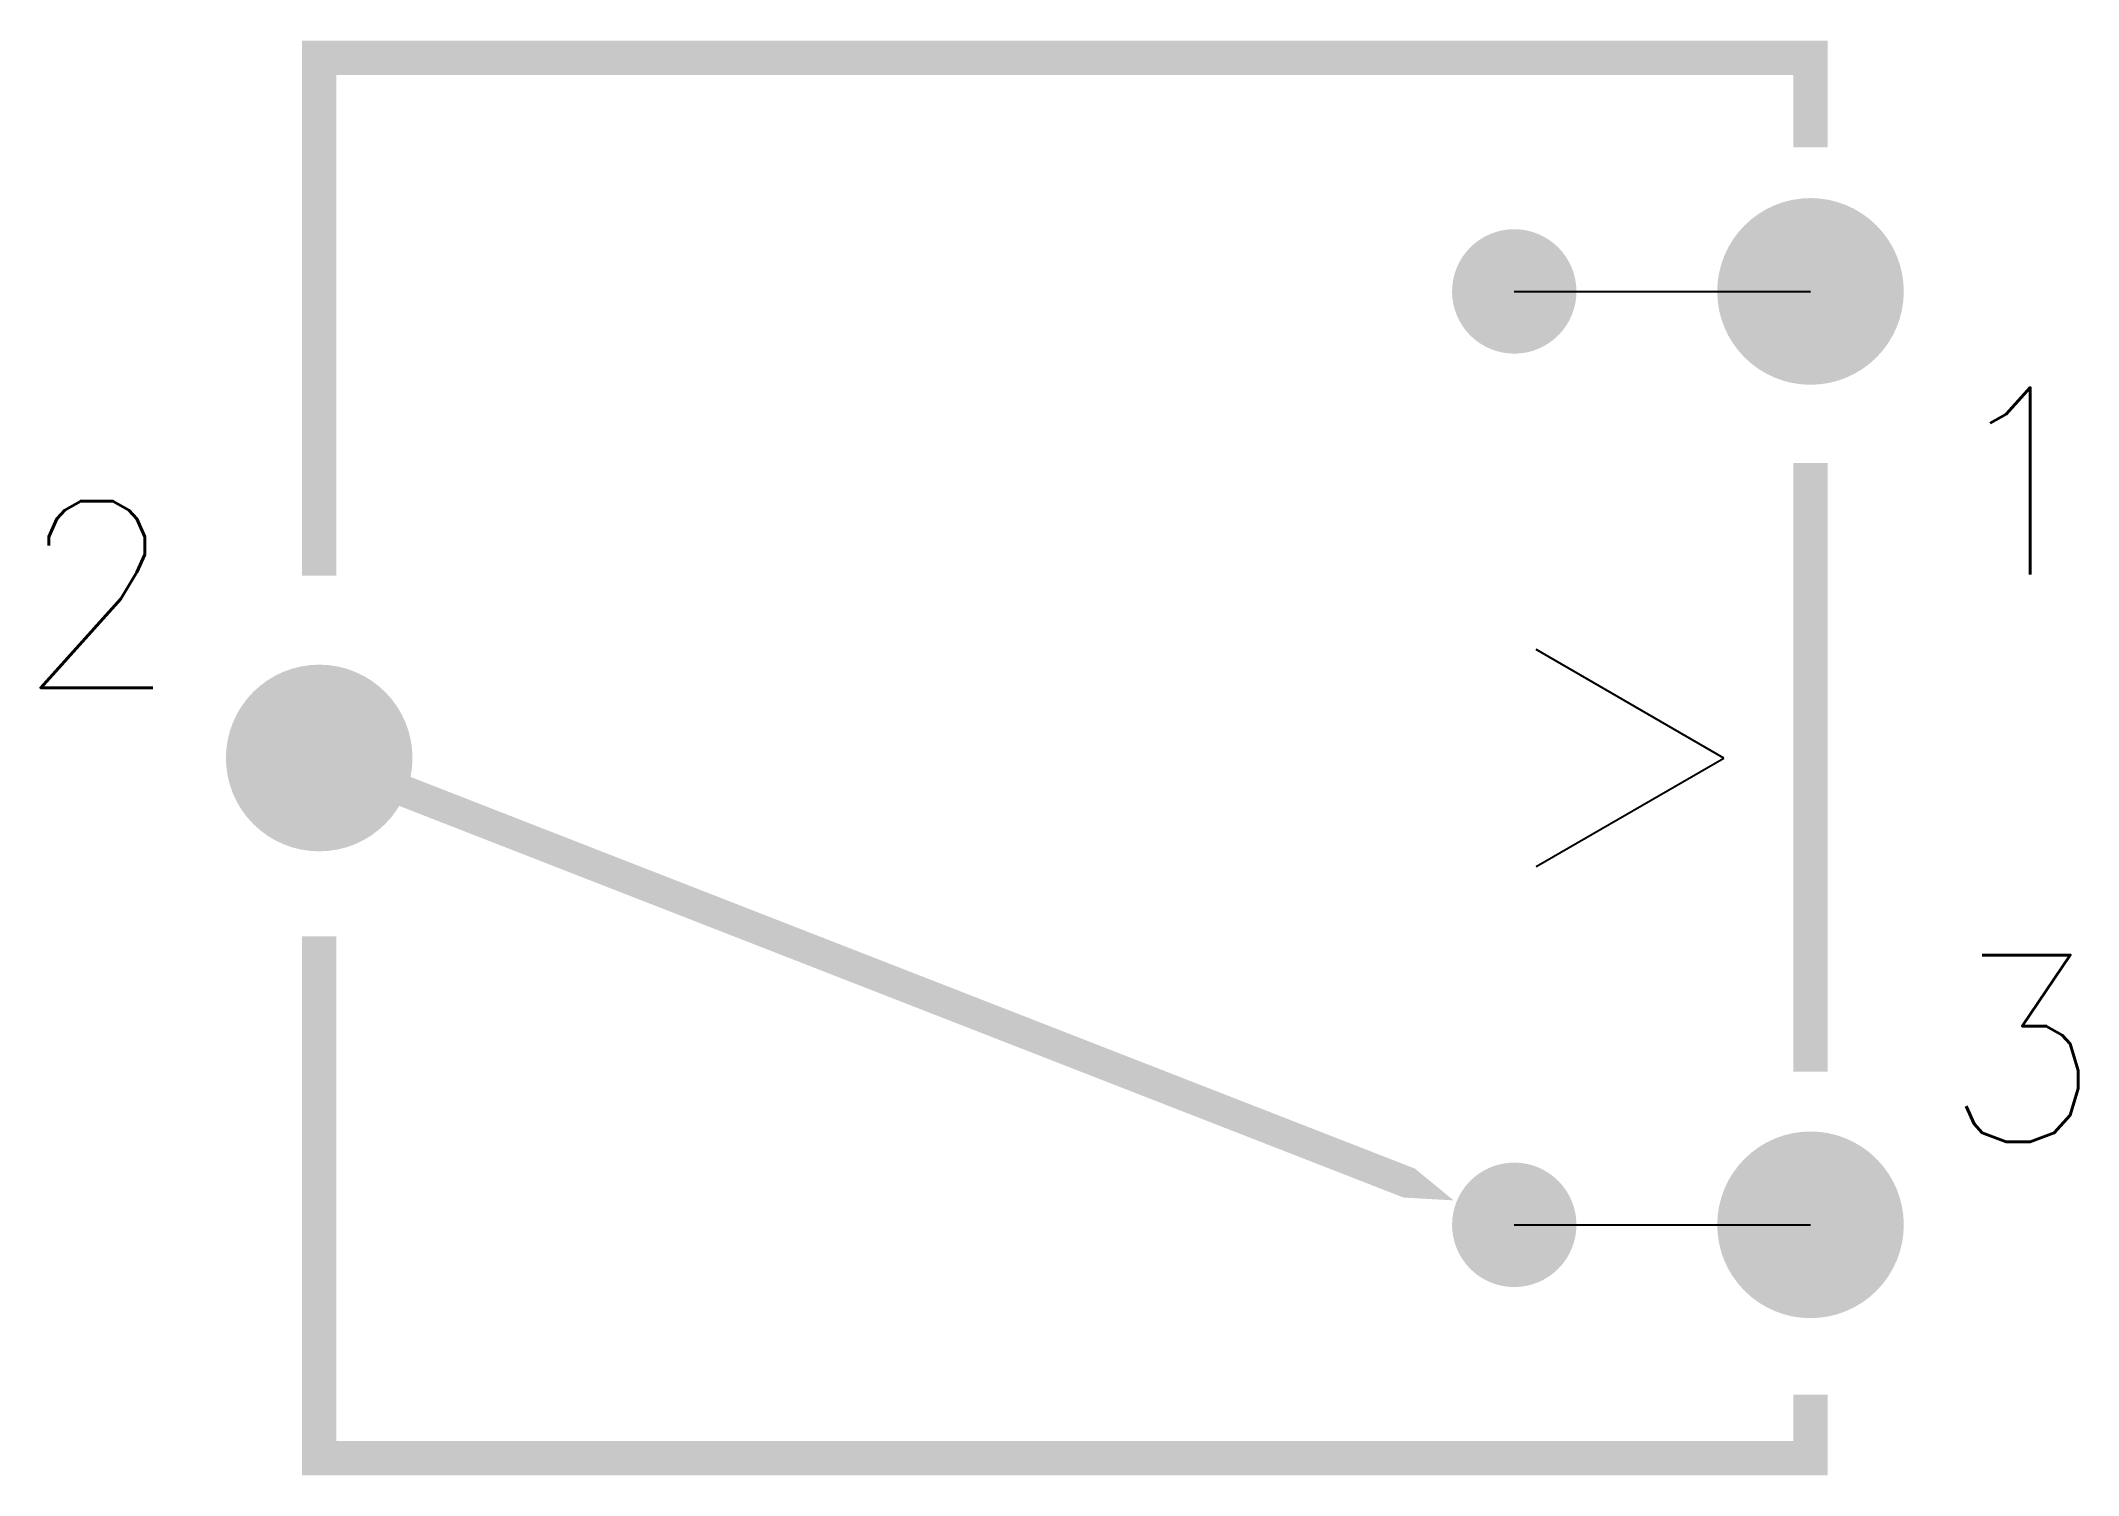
# Model space of a CAD drawing. Extents: x 30.412 to 31.067, y 7.477 to 7.938.
import ezdxf
from ezdxf.enums import TextEntityAlignment as Align

# ---------------------------------------------------------------- set-up
doc = ezdxf.new("R2010")
doc.units = 0
doc.header["$LTSCALE"] = 2
doc.layers.get('0').update_dxf_attribs({"linetype": 'CONTINUOUS'})
doc.styles.get("Standard").update_dxf_attribs({"font": 'ROMANS'})

msp = doc.modelspace()

# ---------------------------------------------------------------- linework, layer by layer
at = {"color": 0}
for p, q in [((30.88574, 7.8578), (30.98101, 7.8578)), ((30.95319, 7.70784), (30.8928, 7.74271)), ((30.8928, 7.67297), (30.95319, 7.70784)), ((30.88574, 7.5578), (30.98101, 7.5578))]:
    msp.add_line(p, q, dxfattribs=at)
at = {"color": 0, "const_width": 0.01104}
for points in [[(30.50144, 7.76646), (30.50144, 7.93284), (30.98101, 7.93284), (30.98101, 7.90414)], [(30.98101, 7.80269), (30.98101, 7.60704)], [(30.50144, 7.65052), (30.50144, 7.48284), (30.98101, 7.48284), (30.98101, 7.50318)]]:
    msp.add_lwpolyline(points, dxfattribs=at)
at = {"color": 0}
for points, const_width in [([(30.96601, 7.8578, 1), (30.99601, 7.8578, 1)], 0.03), ([(30.87574, 7.8578, 1), (30.89574, 7.8578, 1)], 0.02), ([(30.48644, 7.70784, 1), (30.51644, 7.70784, 1)], 0.03), ([(30.96601, 7.5578, 1), (30.99601, 7.5578, 1)], 0.03), ([(30.87574, 7.5578, 1), (30.89574, 7.5578, 1)], 0.02)]:
    msp.add_lwpolyline(points, format="xyb", close=True, dxfattribs=dict(at, const_width=const_width))
msp.add_lwpolyline([(30.50144, 7.70784, 0.01, 0.01, 0), (30.78059, 7.59904, 0.06, 0, 0), (30.86624, 7.56566, 0, 0, 0)], format="xyseb", dxfattribs=at)

# ---------------------------------------------------------------- texts
for s, p in [('1', (31.04911, 7.76687)), ('2', (30.42989, 7.7304)), ('3', (31.04911, 7.58451))]:
    msp.add_text(s, height=0.06, dxfattribs=at).set_placement(p, align=Align.CENTER)

doc.saveas('drawing.dxf')
